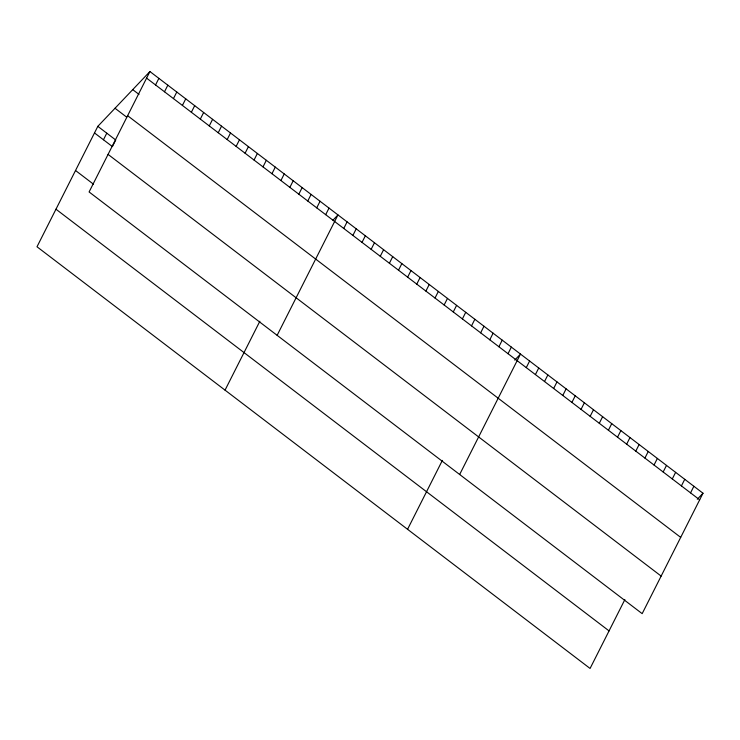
<?xml version="1.0" encoding="UTF-8"?>
<svg xmlns="http://www.w3.org/2000/svg" width="740" height="740" viewBox="0 0 740 740"><rect width="100%" height="100%" fill="white"/><g stroke="black" fill="none" stroke-linecap="round" stroke-linejoin="round"><path stroke-width="1.11" d="M149.924 71.54L89.096 191.956L642.172 613.654L703 493.229L149.924 71.54L97.828 126.346L37 246.771L590.076 668.461L624.884 599.576M103.452 139.768L106.782 133.181M155.548 84.952L158.878 78.366M164.502 91.779L167.832 85.192M173.456 98.605L176.786 92.019M182.41 105.432L185.74 98.846M191.364 112.258L194.694 105.672M200.318 119.094L203.648 112.499M209.272 125.92L212.602 119.325M218.226 132.747L221.556 126.151M227.18 139.573L230.51 132.987M236.134 146.4L239.464 139.814M245.088 153.226L248.418 146.64M254.051 160.053L257.372 153.467M263.005 166.879L266.326 160.293M271.959 173.706L275.289 167.12M280.913 180.542L284.243 173.946M289.867 187.368L293.197 180.773M298.821 194.195L302.151 187.599M307.775 201.021L311.105 194.426M316.729 207.847L320.059 201.262M225.043 390.147L259.851 321.252M325.683 214.674L329.013 208.088M277.139 335.331L337.967 214.915L332.954 220.187M343.767 228.457L347.097 221.871M352.887 235.422L356.218 228.827M362.017 242.378L365.347 235.783M371.138 249.334L374.468 242.748M380.268 256.29L383.598 249.704M389.397 263.246L392.718 256.66M398.518 270.211L401.848 263.616M407.648 277.167L410.978 270.581M416.768 284.123L420.098 277.537M425.898 291.079L429.228 284.493M435.018 298.044L438.348 291.449M444.148 305L447.478 298.405M453.278 311.956L456.599 305.37M462.398 318.912L465.728 312.326M471.528 325.868L474.858 319.282M480.649 332.834L483.979 326.238M489.778 339.789L493.108 333.194M498.899 346.746L502.229 340.16M407.564 529.304L442.363 460.41M508.029 353.702L511.359 347.115M459.66 474.488L520.479 354.072L514.753 360.103M526.279 367.623L529.609 361.028M535.409 374.579L538.739 367.993M544.529 381.535L547.859 374.949M553.659 388.491L556.989 381.905M562.788 395.456L566.109 388.861M571.909 402.412L575.239 395.817M581.039 409.368L584.369 402.782M590.159 416.324L593.489 409.738M599.289 423.28L602.619 416.694M608.41 430.245L611.74 423.65M617.539 437.201L620.869 430.615M626.669 444.157L629.99 437.571M635.79 451.113L639.12 444.527M644.919 458.079L648.249 451.483M654.04 465.035L657.37 458.439M663.17 471.99L666.5 465.404M672.29 478.947L675.62 472.361M681.42 485.902L684.75 479.316M690.549 492.868L693.87 486.273M697.274 499.26L703 493.229M146.594 78.126L699.67 499.824M132.728 89.623L139 94.406M127.613 115.69L680.698 537.388M115.015 108.262L126.66 117.133M97.828 126.346L115.736 140.008L112.406 146.594L94.498 132.941M108.068 154.392L661.144 576.09M75.526 170.505L93.434 184.158M55.972 209.207L609.057 630.905"/></g></svg>
